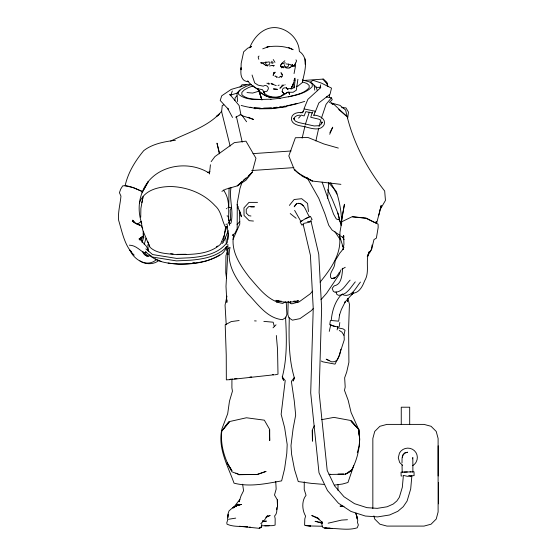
<?xml version="1.0" encoding="UTF-8"?>
<svg xmlns="http://www.w3.org/2000/svg" width="557" height="557" viewBox="0 0 557 557"><rect width="100%" height="100%" fill="white"/><g stroke="black" fill="none" stroke-linecap="round" stroke-linejoin="round"><path stroke-width="0.84" d="M237.581 101.59L236.941 93.172L239.733 90.06M294.152 87.95L294.89 82.185M289.292 317.615C288.839 337.688 288.526 358.102 294.27 377.542L293.121 381.12M276.864 507.559C276.913 510.407 277.024 513.951 274.615 515.949L275.165 518.769L275.116 525.119L272.206 525.669L261.679 525.773M328.693 182.787L327.634 198.278M347.638 299.06L347.582 301.609L347.352 299.005M288.178 301.302L287.844 314.587L288.846 317.762L292.39 320.157L299.91 318.66L311.419 310.583L313.104 308.655M337.918 490.362L338.071 484.541M228.746 207.559L229.073 187.939M304.275 481.826L304.213 489.492L306.044 495.305C301.441 500.938 302.138 510.233 305.584 516.088L304.811 518.901L304.609 525.251L310.569 525.975L322.211 526.247M304.045 109.98L304.087 108.942L315.178 111.212L313.87 115.473M248.617 81.231L247.176 81.691L244.258 80.584C240.227 77.5 240.749 72.229 241.077 67.759L241 69.736L241.174 63.401L243.674 51.808L247.663 48.208L251.59 46.503L249.654 47.839C254.939 34.367 267.771 23.171 282.921 29.305C292.056 32.974 298.914 41.42 299.36 51.397C309.706 58.381 304.199 72.682 302.284 82.568L297.967 86.077L296.317 86.314M228.725 220.44C228.398 210.017 230.215 198.946 223.406 190.014M227.98 239.531L228.266 234.546L227.263 226.33M226.978 300.007L226.838 302.437L225.996 286.319L228.008 249.668M261.853 523.921L261.303 527.013L259.29 528.314L239.413 526.302L247.531 526.804C240.735 526.1 233.299 527.096 227.005 524.158L226.81 522.626L227.716 520.05L227.541 518.017L228.384 514.222L228.412 515.761M231.009 187.493C228.983 199.336 233.94 211.486 230.988 223.12L229.526 223.928M231.928 379.408L231.9 387.874L232.436 391.174L229.463 401.235L227.688 413.698L222.062 428.535C217.279 447.591 227.834 465.749 234.037 483.163C249.787 487.215 266.002 483.685 281.626 480.879L284.592 468.834L286.792 453.307L287.196 444.542L284.641 427.685L281.139 414.311L285.219 380.556L282.114 376.873M227.179 242.859L228.335 232.91M352.623 293.602L344.498 302.709L345.354 301.595L341.371 309.525L339.485 315.095L339.617 314.698L338.656 321.173L331.234 320.498C332.021 311.21 334.938 301.393 341.497 294.535M376.052 223.266L376.191 221.561L375.968 223.113M209.404 173.255C186.762 158.689 151.441 165.944 142 192.84C138.213 202.581 138.268 213.616 141.77 223.371M408.741 475.448L411.832 476.235L410.69 488.976L407.09 501.049L403.247 506.696L397.83 511.305L389.573 514.988L377.681 516.889L365.364 516.047L350.91 511.41L338.419 503.194L327.481 490.543L318.994 472.768L310.702 392.922L313.229 308.39L310.409 255.259L303.071 223.942M226.469 250.483L226.845 246.695M226.964 296.101L225.063 305.09L226.219 324.773M278.653 77.66L280.714 76.455L280.359 76.26M209.453 173.986L210.421 164.781M372.069 244.996L371.554 249.292L367.272 256.617L369.207 251.722C364.905 261.059 370.238 271.802 364.577 280.944C362.503 286.416 359.181 293.079 352.47 293.247M297.898 79.303L296.275 90.255L293.1 92.274L287.475 92.239L285.08 93.694L283.868 93.472L282.134 91.515L282.664 88.988L283.798 87.978L286.375 87.755L287.997 89.74L287.12 88.598L292.188 88.64L294.653 87.059M263.252 63.247L264.088 64.243M347.707 117.91L348.494 112.117L345.918 107.856L341.601 107.654M320.171 87.915L320.616 84.831M225.641 226.998L224.353 235.005L220.551 244.217C208.736 254.988 191.49 254.41 176.492 254.626C167.469 253.595 157.151 253.846 150.035 247.315L147.682 241.32M142.16 201.3L140.879 208.506L140.719 217.202M295.642 65.364L294.054 73.573M276.815 509.725L277.463 506.39L277.302 499.803L274.504 495.027L276.161 489.067L275.736 481.38M290.42 303.022L290.754 301.323M141.889 202.72L142.905 197.603M339.206 326.834L339.805 322.482M295.064 81.357L295.412 79.7M142.3 200.388L143.1 196.677M340.87 349.239L339.631 354.955L335.022 364.132L322.754 361.82L321.264 361.013M343.913 335.265L345.027 330.224L343.042 328.86L337.333 327.739M315.861 140.963L318.701 128.235M319.084 126.536L320.853 119.846M329.264 331.387L330.788 324.647M302.145 138.15L305.034 125.826M305.417 124.183L309.302 112.124M330.419 320.393L329.73 324.717L333.518 326.123L338.148 326.959M378.864 215.162L381.19 205.442L376.623 223.385M337.11 329.89L337.911 326.541M142.07 242.734L143.741 237.017L143.762 237.407L143.295 233.348M144.2 244.481L145.969 238.201M412.507 458.85L412.828 457.534L412.89 471.87L412.062 471.87M402.3 457.666L402.969 454.999L404.89 453.001L407.557 452.221L404.758 452.98C401.437 455.139 402.105 459.49 402.015 462.874M357.288 452.757L359.23 445.76L359.745 439.215L358.993 433.562M370.551 250.365L370.12 251.903L371.749 248.895L373.956 239.607L376.379 238.131L378.161 227.5L378.106 224.165L366.339 218.177L352.226 216.673L341.761 221.749L339.951 232.366L340 235.702L343.349 237.547M227.806 244.217L227.994 248.499L225.947 255.781L225.752 272.707L226.581 278.493M226.288 246.709C224.673 255.245 214.306 257.877 207.378 260.565C194.616 263.983 181.213 264.847 168.123 263.064M340.8 270.02L339.478 274.114L326.625 293.247L320.992 299.666M242.058 182.195L239.963 188.489L237.282 202.901L237.171 228.614L234.81 233.515L232.283 235.221L233.662 235.096C230.41 251.256 240.339 265.654 249.717 277.804C258.908 288.073 268.056 301.065 282.643 303.419L285.657 301.859M321.403 118.216L326.068 104.34L331.38 97.809L332.25 99.682L329.326 102.495M356.821 518.783L357.169 517.738L356.167 513.276M353.73 465.617L347.972 482.494L342.471 484.033L334.646 485.07M232.297 91.007L230.675 95.707L229.763 94.321L239.106 105.496L240.896 114.54L235.639 117.228M295.482 63.087L294.263 66.325L296.596 60.873L295.976 59.843M227.521 225.397L224.924 231.942L223.26 241.842L222.187 241.759M303.607 110.14L302.548 112.813C298.392 111.832 292 113.113 291.443 118.161C290.935 124.545 299.13 125.687 303.704 126.481C309.796 127.713 320.101 132.197 324.16 124.684C326.284 118.446 318.646 115.222 313.64 115.118M315.137 112.242L318.862 102.906L330.029 94.244L331.512 88.124L321.389 83.097L313.02 80.292L310.158 82.234M224.081 240.937L228.196 230.709M304.094 108.587L307.833 99.404L320.317 87.992M229.066 222.431L230.326 219.402M329.695 134.258L332.731 127.184L329.918 132.531M291.088 88.855L293.546 83.077L290.998 88.925M262.187 522.382L262.876 520.767L262.674 521.164L264.324 520.259L267.548 515.719L265.814 517.446L270.152 515.462L267.276 516.443M281.877 76.253L281.445 77.242L282.441 75.724L281.786 73.635M277.163 76.769L276.989 77.555L276.07 76.337L274.873 76.212L275.116 75.933M233.021 239.371L239.795 224.088L239.454 210.281M147.417 250.559L148.002 249.258L146.226 246.138L139.445 238.709L138.992 239.05L142.467 236.572L140.441 237.895M293.428 380.438L294.347 378.377M293.922 80.521L294.987 78.168L293.288 84.323L291.053 88.897M291.353 66.13L290.872 66.986M314.322 425.736L312.226 430.157L312.435 441.186L312.393 430.812M280.749 66.109L281.772 67.905L280.484 65.454L282.155 63.122L284.829 60.748M228.572 223.322L230.675 219.18L230.159 210.511L231.427 207.399L227.924 207.35M139.403 202.922C144.033 189.735 159.288 186.379 171.751 186.553C187.911 187.256 203.841 193.53 214.918 205.554C221.595 211.2 221.623 220.412 225.578 227.249L227.117 226.407M143.755 189.7L148.273 181.575L142 192.84M380.243 209.383L385.458 200.402L384.678 191.016C365.921 167.17 351.822 139.925 345.667 110.07L339.937 105.336L330.851 102.85L332.808 104.514M339.505 272.095C337.855 275.061 335.613 278.862 331.694 278.625L330.426 277.038C329.633 272.31 334.04 269.024 334.66 264.582L335.23 260.641L339.714 253.254L343.474 248.687L342.868 249.627L343.954 244.349L343.62 235.353L343.892 237.017M237.198 208.005L238.09 206.591M280.484 65.454L282.155 63.122M211.159 161.634L214.932 156.58L234.365 142.62L245.957 141.158L255.955 158.223L252.126 172.419L245.95 180.238L237.212 185.899L225.501 189.303L221.902 191.357M360.456 282.079C356.16 287.071 352.435 296.505 344.449 295.273M282.608 85.562L279.927 88.25L283.228 84.991M233.188 507.963L239.851 499.427L239.078 501.85L241.014 495.841L243.569 490.724L242.629 484.242M294.291 377.59L291.374 381.385L294.263 400.824L295.676 415.083L293.1 428.646L290.998 445.565L291.59 454.275L294.562 469.683L298.26 481.568L311.217 483.351L324.613 484.465M240.018 87.254L241.961 84.775L249.828 84.232M226.177 243.583C217.585 254.187 202.818 256.686 189.909 257.773L176.527 258.392L152.611 254.556L145.85 248.888M289.375 205.401L294.138 199.51L301.678 198.696L307.589 203.437L308.439 211.576M294.632 206.215L296.526 203.862M355.296 281.856C350.652 287.315 346.684 295.558 338.364 295.287L336.727 294.249L336.031 291.833M312.512 291.151L310.34 293.734L299.248 301.776L291.764 303.864L288.693 302.193M320.143 282.107C330.809 268.857 342.513 252.913 339.324 234.929L332.083 230.048L328.721 225.244L324.835 213.575L318.785 198.348L307.429 178.289M353.096 292.947L351.495 294.841L353.549 292.46M237.073 224.708L239.795 221.498M233.836 507.566L237.923 504.092L233.049 507.907M236.906 95.783L235.165 97.712L234.873 100.573M298.566 118.126L301.414 114.986M350.123 280.15C345.584 284.676 342.283 292.383 334.806 292.167L333.33 291.36L332.167 288.359L334.242 285.838C341.824 284.543 342.089 274.225 342.666 268.237M221.756 111.212C208.569 126.711 188.301 132.343 170.623 141.13M273.021 327.836L276.035 324.808M227.075 246.375C217.954 256.61 203.208 259.158 190.132 260.237L176.416 260.885L151.796 256.944L145.433 251.618M259.061 56.055L258.156 56.932L258.81 59.314M320.261 125.04L321.229 124.155L322.03 121.997L321.988 123.027L321.772 121.899M242.184 181.401L237.212 185.899L248.436 176.346L252.126 172.419L248.401 175.789M243.43 180.28L245.916 178.031M260.787 523.608L261.769 522.717M221.93 243.604L223.315 242.392M219.43 113.858L216.283 116.58L218.95 114.638M158.87 260.411C153.899 264.784 145.224 264.659 139.953 260.899M139.382 239.942L143.184 237.533L143.246 231.218M287.391 92.337C281.974 97.106 274.225 99.007 267.36 96.5C261.324 94.906 258.615 88.793 253.219 86.307M283.757 93.917L279.899 97.009C273.981 97.322 266.942 97.378 263.217 91.808L264.582 92.859M155.932 260.015C146.818 267.583 134.314 259.861 130.018 250.483L131.069 251.653M284.704 85.033L285.135 84.706M302.207 220.6L300.947 221.547L294.625 210.372M310.604 220.586L312.094 219.465L310.402 216.388L305.257 218.755L300.153 221.978L301.838 225.056L303.356 224.541M138.136 223.649L141.165 221.582M346.642 473.255L345.194 474.195L329.333 474.439M348.083 472.322L351.697 469.976C358.207 457.805 361.068 443.177 358.729 429.461L351.307 420.605L333.949 417.381L321.674 419.665M233.703 507.524L237.63 505.199L241.251 504.454C236.488 504.948 232.269 507.664 228.969 511.013L227.667 515.037L228.147 517.314M219.695 254.841C207.531 262.8 192.43 264.283 178.226 264.199C168.339 263.224 156.893 262.542 149.61 254.925M282.886 63.923L285.149 62.621M341.831 269.261L345.249 267.29M289.577 67.78L290.782 67.098M216.353 246.8L217.738 246.055M273.39 65.921L274.281 65.573M305.264 218.824L309.608 216.826C305.981 212.586 304.47 201.181 296.512 203.632L294.159 206.8M411.832 476.235L407.202 476.284L403.393 475.386L402.321 487.291L399.334 497.31L396.863 500.952L393.228 504.043L387.08 506.786L377.242 508.353L366.917 507.65L354.537 503.681L343.996 496.747L334.569 485.857L327.203 470.428L319.119 392.615L321.633 308.355L318.757 254.236L311.064 221.428L309.4 222.236L303.607 223.42M262.723 48.842L268.968 46.503M267.269 46.851L266.894 47.018C275.597 45.577 285.038 45.911 293.121 49.705L288.63 47.463M230.981 379.052L229.512 379.672L226.337 379.853L226.246 354.99L225.195 324.863L231.273 321.556L239.127 320.533M300.502 112.904L303.642 111.609M263.029 63.22L262.507 63.025L268.982 61.89M278.04 301.504L279.649 300.919M251.374 84.511L246.013 86.439L241.16 89.12L238.598 91.808L238.591 94.321C247.405 101.555 260.37 99.049 270.974 99.278M304.672 101.381C284.523 107.863 261.825 111.463 241.174 105.419M253.351 85.827L248.624 87.526L244.203 89.969L241.87 92.42L241.856 94.718C247.183 99.891 255.579 98.951 262.424 99.564M278.047 85.472L279.182 85.075M223.81 104.932L222.25 105.447L221.609 111.651L230.145 146.094M146.129 252.091L144.019 252.767C139.306 249.794 135.435 245.219 129.356 245.171M259.353 91.028L252.711 93.061L247.009 92.559M207.566 172.433L209.947 171.716M230.215 95.205L237.616 93.005M246.333 84.956L231.218 89.399L221.735 95.804L220.196 100.476L228.328 109.242L227.555 108.218L232.534 117.478M319.001 125.701L314.19 125.966L298.594 122.519L295.69 121.287L294.716 120.368L293.887 118.223L293.852 119.254C294.068 116.329 297.424 115.125 299.958 115.195M272.282 65.413L269.47 65.991M150.989 255.433C147.508 257.202 143.476 255.301 142.62 251.499M288.422 96.869C295.593 94.836 304.066 93.701 309.17 87.714L309.177 85.423L306.935 83.453L302.507 81.935M297.508 103.4L286.646 105.844M228.544 519.277L235.715 518.121M276.404 302.186L281.083 301.024M328.143 523.183L341.608 520.085L347.464 519.716M227.695 224.081L225.926 224.283M232.722 378.983L229.512 379.672L273.94 374.791L272.31 374.548M274.726 374.875L277.999 374.179L277.525 349.162L276.335 335.502M279.844 98.345C290.865 95.992 303.997 95.24 312.233 86.662L312.24 84.149L309.783 81.983L302.381 79.916M283.499 106.387L285.073 106.115M286.228 106.791L271.572 108.671L258.998 108.831M262.417 521.791L266.42 521.094L263.377 521.456M175.42 140.273C164.419 141.638 152.653 143.755 143.727 150.641C135.247 160.931 128.019 172.552 125.13 185.718L133.68 187.772L142.689 191.726M307.617 221.463L311.064 221.428M288.199 68.065L289.744 67.863M192.701 262.827L194.337 262.639M298.775 203.625L300.279 203.458L303.224 205.818M270.458 99.292L280.15 98.276M273.807 107.564L277.066 107.223M279.51 106.972L281.139 106.798M234.406 378.844L236.927 378.635M252.941 153.635L291.102 150.982M293.79 301.149L295.37 301.031M296.944 300.919L298.524 300.801C291.053 302.611 283.172 302.785 275.819 300.355L278.409 300.557M303.175 80.5L323.102 79.101L326.896 82.352L327.836 86.342M251.667 170.526L293.873 167.622M315.805 87.519L320.818 87.184M402.795 472.127L402.182 472.162L402.043 464.984M292.55 66.102L293.323 66.123L292.314 66.088M411.08 475.762L414.095 475.629L414.018 471.842L410.022 471.911M263.656 108.086L271.363 107.821M250.859 206.919L254.445 206.807L248.735 206.57L246.229 209.307L246.271 213.08L248.833 215.67L250.956 216.019M253.442 221.052L249.202 220.669L244.043 215.462L243.959 207.886L249 202.379L257.522 202.379M404.069 472.064L410.551 471.89M407.32 471.981L401.054 472.19L401.131 475.984L402.126 475.984M264.895 525.878L269.087 525.773M322.064 523.079L321.354 522.027L322.461 526.943L323.269 527.709L330.308 528.287L328.755 528.259M329.02 474.32L330.684 474.279M338.05 474.111L343.606 474M177.182 254.368L186.045 254.27M285.894 63.874L290.322 64.501L291.959 66.186M249.982 376.978L251.715 376.992M226.295 208.652L226.901 208.659M327.182 528.37L324.856 528.175L326.416 528.21M281.779 66.631L282.503 66.645L280.944 66.255L283.457 67.808L281.264 66.555M254.333 107.793L260.251 108.065M254.02 108.608L255.677 108.678M254.542 320.874L256.234 320.964M263.844 321.375L273.181 322.204L274.232 326.318M281.877 85.193L283.436 85.277M342.478 506.229L339.993 506.125L344.01 506.341M324.856 528.175L332.647 528.412L328.01 528.426C337.702 528.099 347.812 530.751 357.183 527.82L358.367 524.993L357.49 522.536L357.761 520.273L355.819 513.136L357.169 517.738M285.929 67.898L287.927 68.072M227.994 248.499L230.055 247.419C225.787 264.937 237.24 280.554 247.538 293.504C257.592 303.669 266.935 318.346 282.51 319.683L285.985 317.337L286.897 314.092L286.249 302.514M170.651 253.72L173.102 253.964M352.518 216.861L365.9 218.24L374.603 222.549M249.633 527.117L250.678 527.228M340.912 184.346L312.345 181.046L302.548 176.416L294.27 169.53L288.818 155.946L295.398 137.725L308.028 137.502L323.902 143.971L338.322 148.078M271.363 84.072L272.658 84.232M261.477 62.906L261.86 62.955L260.669 62.774L262.229 63.004M273.842 65.796L272.777 65.649L273.396 65.775M269.581 83.912L266.887 83.202M250.051 107.216L251.771 107.487M326.318 96.946L331.38 97.809M227.04 215.893L227.883 216.06M317.977 521.867L315.053 521.303L320.47 522.71L318.896 522.048L322.419 523.601M267.36 96.5L272.269 97.51L267.36 96.5L261.129 92.984M302.04 115.459L304.136 115.891L305.814 111.63L312.414 112.98L312.456 111.95L310.729 117.276L318.896 119.191L320.171 119.915M334.388 326.179L335.634 326.458M293.859 301.664L297.974 302.66M135.755 223.482L140.851 225.334L142.745 228.788M276.23 85.632L273.146 84.455M265.849 65.413L267.673 65.963M333.768 326.04L330.969 324.996M286.43 67.731L283.116 66.527M316.661 517.432L311.76 515.51L318.945 519.047L317.448 517.732L322.357 522.647L322.043 521.596M248.192 117.262L253.505 119.428L242.734 115.863L240.046 114.338M136.653 223.949L139.793 225.23L132.26 221.22L134.676 222.549L132.65 220.154L135.079 223.308M270.967 83.278L273.327 84.253M142.836 191.657C136.486 189.255 129.711 185.091 122.7 185.843L120.709 189.095L119.421 192.722L120.953 196.099C120.256 204.182 117.84 212.14 118.634 220.307C122.331 232.387 124.559 246.194 134.209 255.176M156.322 259.353L161.488 261.595M292.85 85.764L294.66 86.551M235.841 473.088L239.399 474.675L231.97 471.8C224.826 459.602 220.126 445.252 221.804 430.972L229.129 422.227L221.804 430.972L228.69 421.74L246.445 417.771L264.345 420.173L269.699 429.51L269.727 440.552L269.351 430.178M329.062 360.56L326.186 359.174L331.721 361.876L334.861 361.625L337.417 359.801L338.74 356.919L344.261 339.833L344.115 335.544L341.921 332.132L339.29 330.44M147.243 256.464L144.437 254.166L143.184 251.987M330.851 102.85L334.284 104.674L346.538 116.176L338.691 109.513M264.053 64.354L265.8 65.343M313.953 85.388L316.077 86.634L317.33 90.714M295.718 170.456L294.27 169.53L297.974 172.997L312.345 181.046L309.455 179.201M306.559 177.363L308.007 178.282M335.676 190.647L328.428 182.536M290.225 213.547L296.136 218.288M155.208 258.727L155.584 259.033M148.434 256.199L145.064 253.191M311.419 82.603L314.176 85.137L314.74 90.137M402.62 465.283L399.654 462.484L398.283 457.798L399.466 453.057A9.664 9.636 -72.8 0 1 412.417 449.255A9.337 9.316 -76.5 0 1 416.163 462.038A9.643 9.622 -77.7 0 1 412.751 465.589M342.221 245.602L344.024 247.308M270.967 62.203L272.387 63.616M247.447 80.89L252.251 85.743L256.575 88.535L262.451 89.677L263.162 90.861L264.498 91.585L265.974 91.633L267.193 90.993L268.335 88.869L268.223 87.505L267.388 86.293L266.058 85.569L264.582 85.52L263.357 86.161L258.058 85.137L254.716 82.965L252.07 75.021M271.663 61.235L273.306 62.941M282.134 91.515L283.868 93.472M286.375 87.755L287.356 88.869M273.243 59.557L274.956 62.384M342.597 293.845L343.683 295.113M281.194 73.023L280.972 72.709L282.204 74.61M268.39 83.466L268.885 84.156L268.321 83M241.842 115.132L246.598 121.76M334.785 231.573L339.874 239.099M282.545 378.321L283.645 380.32L282.364 376.797C287.363 357.225 286.59 336.915 285.546 316.919M342.666 237.108L344.08 239.698M330.719 182.703L336.867 194.087M288.867 92.845L289.654 94.342L288.693 92.044M338.893 219.326L341.566 224.52M327.676 189.624L332.348 199.462L337.862 213.094L341.107 225.494M149.673 246.647L142.85 230.417L141.109 221.442M322.127 182.139L333.573 214.167L336.275 218.922L338.183 219.653L339.331 218.776L337.862 213.094M258.023 88.612L261.727 99.334M237.038 204.558L241.383 216.743L240.199 211.827M225.286 237.171L226.093 239.552L226.421 244.203M262.006 99.968L258.942 90.227L261.706 99.759M339.324 234.929L343.154 247.357M327.892 86.537L326.973 83.397L323.102 79.101L326.973 83.397L327.76 86.509M219.367 153.732L216.986 143.163L219.667 153.76M141.443 238.431L142.348 241.647M373.886 515.907L374.729 519.04L379.888 524.2L386.934 526.087L424.023 526.087L431.062 524.2L436.222 519.04L438.108 511.994L438.108 438.484L436.222 431.438L431.062 426.286L424.023 424.392L386.934 424.392L379.888 426.286L374.729 431.438L372.842 438.484L372.842 508.534M347.923 298.545L349.427 304.206L348.619 328.212L348.905 362.335L346.684 372.118L344.651 377.806L345.194 387.066L344.477 390.332L348.153 400.239L351.098 412.507L358.346 428.716L358.778 431.947M236.356 116.302L242.218 142.146M341.664 224.408C341.65 213.053 339.7 201.933 336.219 191.142M228.154 216.464L229.693 225.474M227.493 249.487L228.085 254.653M147.821 244.739L148.322 251.13M277.463 506.39L277.302 499.803M329.375 94.349L329.438 97.586M305.152 64.278L305.097 58.833M438.491 482.696L438.491 503.834M438.178 445.83L438.178 475.977M409.694 424.364L409.694 407.209L401.256 407.209L401.256 424.364M269.658 62.106A2.137 2.137 -69.4 0 1 267.506 65.12A2.137 2.137 -69.4 0 1 265.981 61.743M288.505 64.034A2.137 2.137 -69.4 0 1 286.904 67.028A2.137 2.137 -69.4 0 1 284.432 64.709M342.492 214.814L341.288 222.73L344.435 204.266L342.492 214.814M273.494 73.837L273.16 75.439L274.246 72.521L273.494 73.837L274.309 72.473L275.13 72.271L274.309 72.473L273.494 73.837M351.697 469.976L351.23 471.02L345.194 474.195L347.471 473.304L351.697 469.976M261.303 527.013L259.29 528.314L261.303 527.013M280.714 76.455L280.185 76.762L280.714 76.525M237.63 505.199L232.903 507.678L237.63 505.199L241.251 504.454L237.63 505.199M265.933 471.459L257.09 474.508L238.556 474.661L257.501 474.439L257.09 474.508L265.933 471.459M335.056 277.811L331.694 278.625L335.056 277.811M277.289 89.336L273.515 88.953L277.289 89.336M310.569 525.975L306.141 525.62L310.569 525.975M358.764 429.231L351.035 421.148L358.729 429.461L359.62 438.839L358.764 429.231M293.205 65.872L292.056 64.515L293.205 65.872M131.041 251.402L129.99 250.142L131.069 251.458M231.9 470.658L227.152 463.006L231.9 470.658"/></g></svg>
